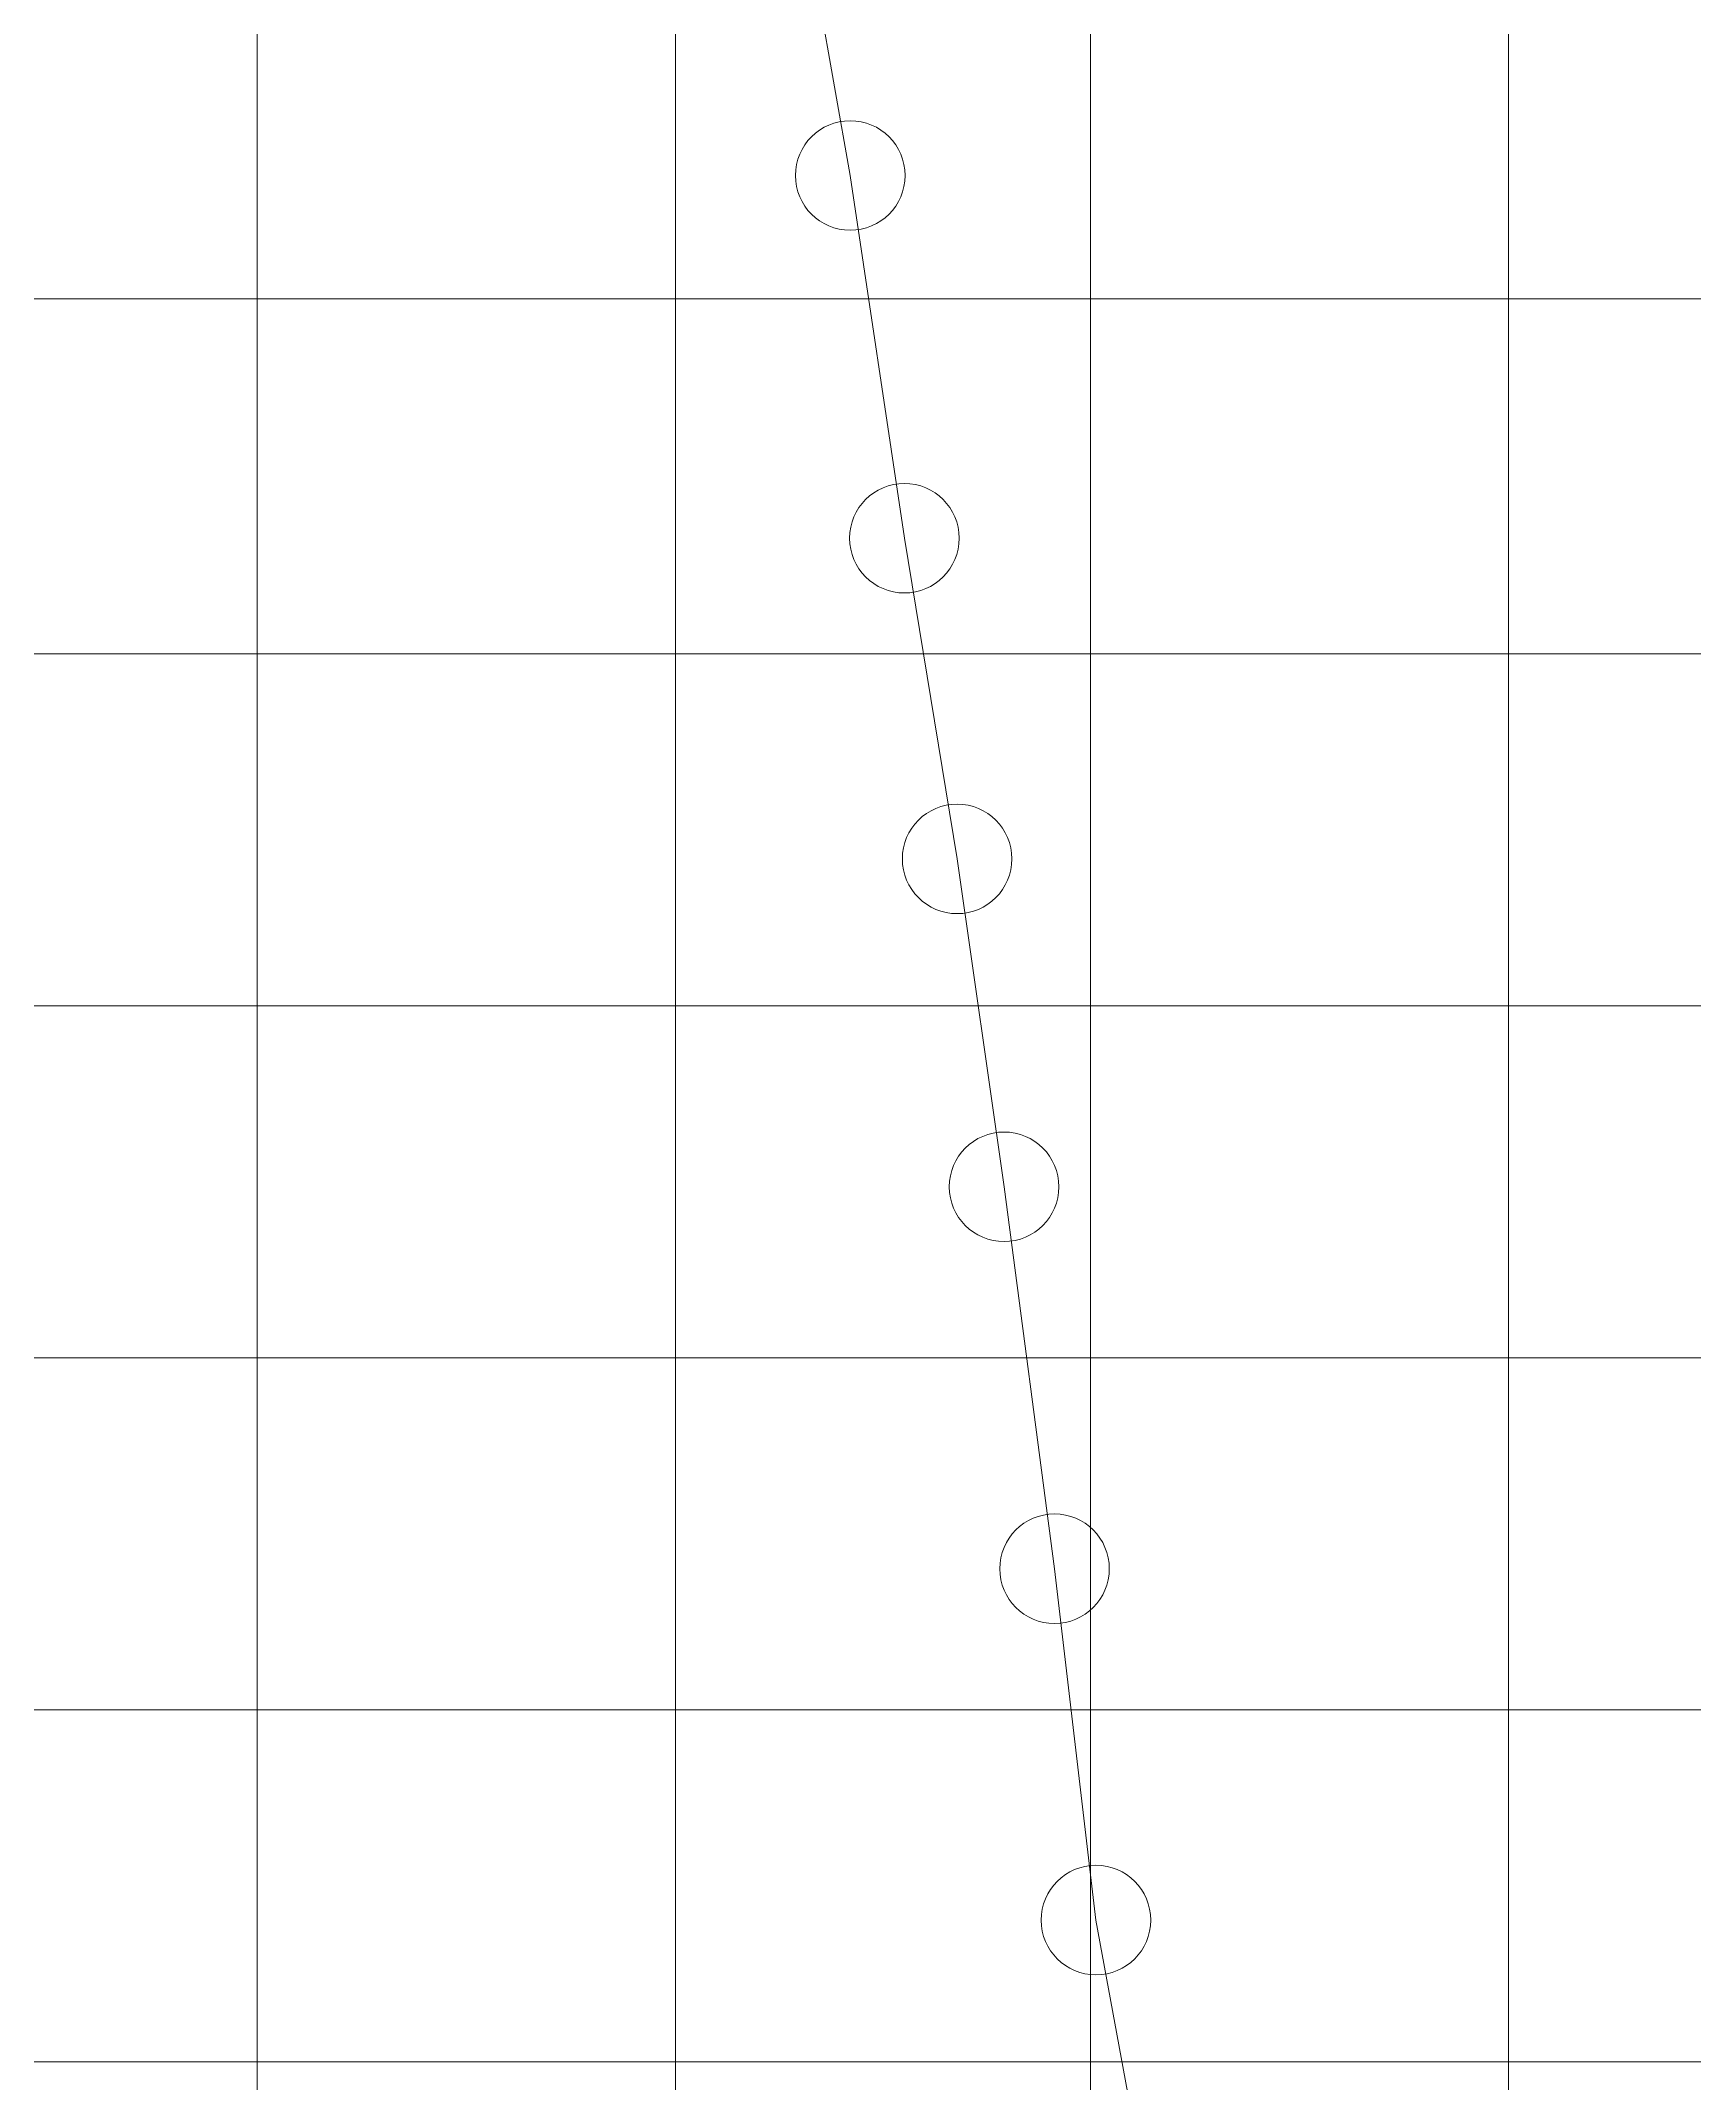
# Model space of a CAD drawing. Header units: inches. Extents: x -211412 to -11687, y -5 to 7052.
# Drawn here: x -210257.73 to -210223, y 6759.33 to 6802.25 of the extents above; entities that cross this region are included whole.
import ezdxf

# ---------------------------------------------------------------- set-up
doc = ezdxf.new("R2010")
doc.units = ezdxf.units.IN
doc.header["$MEASUREMENT"] = 0
doc.layers.get('0').update_dxf_attribs({"lineweight": 0})

msp = doc.modelspace()

# ---------------------------------------------------------------- linework, layer by layer
at = {"color": 7}
for p, q in [((-210253.187, 6845.162), (-210253.187, 6672.545)), ((-210244.405, 6845.162), (-210244.405, 6672.545)), ((-210235.682, 6845.162), (-210235.682, 6672.545)), ((-210226.901, 6845.162), (-210226.901, 6672.545)), ((-210311.825, 6789.367), (-210043.151, 6789.367)), ((-210311.825, 6781.97), (-210043.151, 6781.97)), ((-210311.825, 6774.573), (-210043.151, 6774.573)), ((-210311.825, 6767.175), (-210043.151, 6767.175)), ((-210311.825, 6759.778), (-210043.151, 6759.778))]:
    msp.add_line(p, q, dxfattribs=at)
for p, q in [((-210242.23, 6807.848), (-210240.73, 6799.417)), ((-210240.73, 6799.417), (-210239.593, 6791.796)), ((-210311.805, 6796.823), (-210043.131, 6796.823)), ((-210239.593, 6791.796), (-210238.485, 6785.057)), ((-210238.485, 6785.057), (-210237.499, 6778.166)), ((-210237.499, 6778.166), (-210236.439, 6770.141)), ((-210236.439, 6770.141), (-210235.568, 6762.758)), ((-210235.568, 6762.758), (-210234.325, 6755.972))]:
    msp.add_line(p, q)
for centre in [(-210240.73, 6799.417), (-210239.593, 6791.796), (-210238.485, 6785.057), (-210237.499, 6778.166), (-210236.439, 6770.141), (-210235.568, 6762.758)]:
    msp.add_circle(centre, 1.151, dxfattribs=at)

doc.saveas('drawing.dxf')
